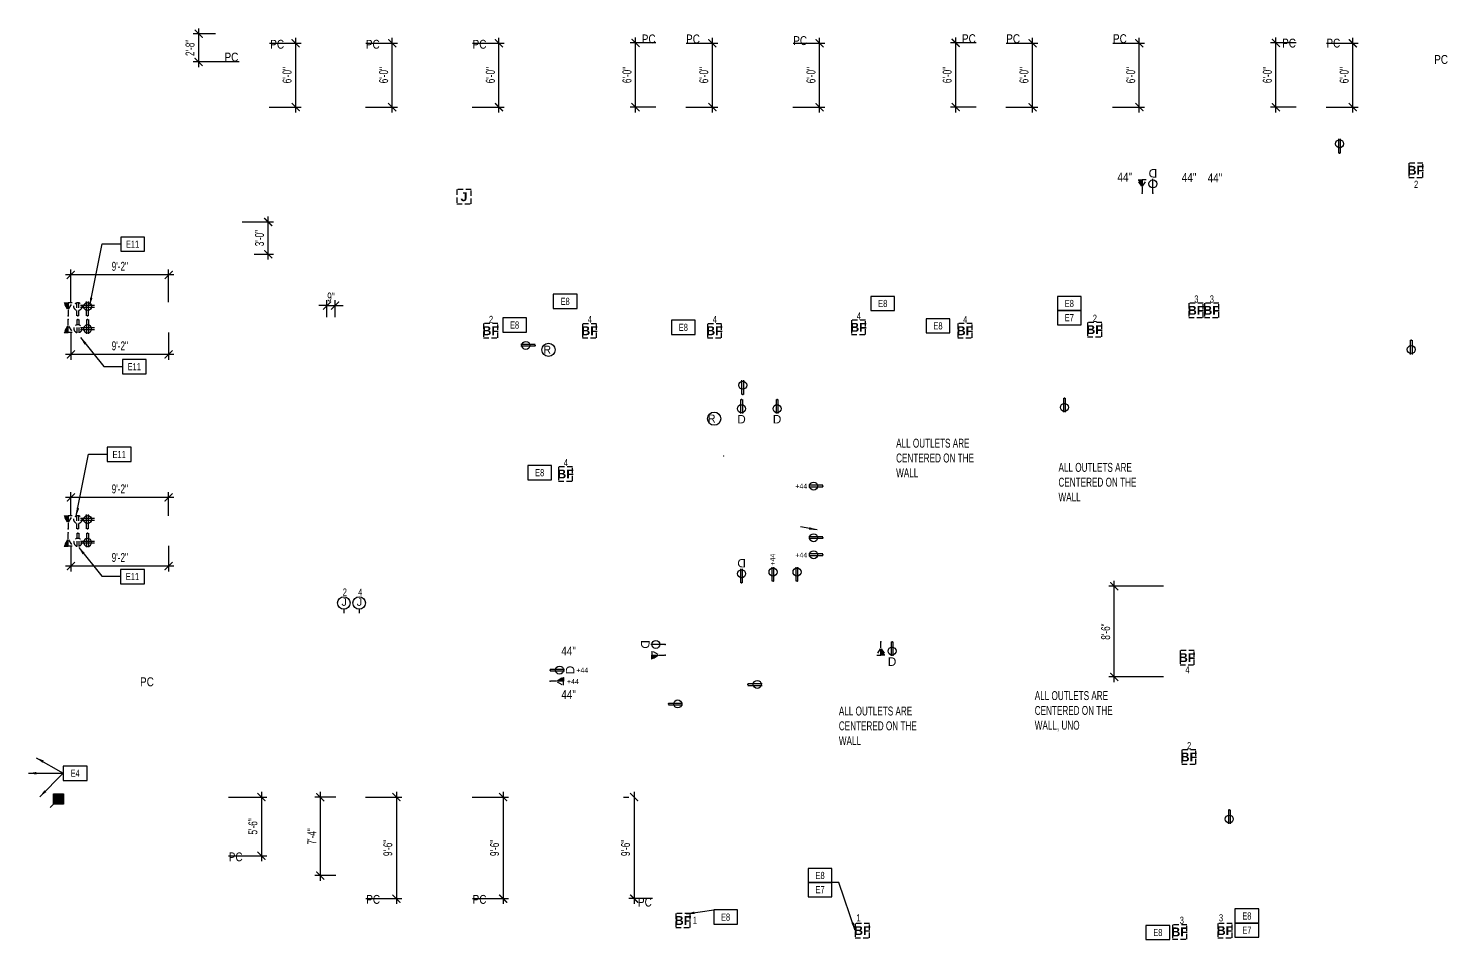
# Model space of a CAD drawing. Header units: inches. Extents: x -180 to 3015, y -3678 to 1043.
# Drawn here: x -180 to 1415, y 17 to 1042 of the extents above; entities that cross this region are included whole.
import ezdxf
from ezdxf.enums import TextEntityAlignment as Align

# ---------------------------------------------------------------- set-up
doc = ezdxf.new("R2010")
doc.units = ezdxf.units.IN
doc.header["$LTSCALE"] = 96
doc.header["$MEASUREMENT"] = 0
for name, pattern in [('HIDDEN', [0.375, 0.25, -0.125]), ('HIDDEN2', [0.1875, 0.125, -0.0625]), ('HIDDEN4', [0.09375, 0.0625, -0.03125])]:
    doc.linetypes.add(name, pattern=pattern)
for name, color, linetype in [('A-Anno-PwrS', 7, 'Continuous'), ('A-Powr-Demo', 1, 'HIDDEN4'), ('A-Powr-Exst', 1, 'Continuous'), ('Legend 300$0$A-Anno-PwrS', 7, 'Continuous'), ('Legend 300$0$A-Powr-Neww', 4, 'Continuous')]:
    doc.layers.add(name, color=color, linetype=linetype)
doc.layers.add('Electrical-Power_Com', color=7, linetype='Continuous', lineweight=30)
doc.layers.add('Viewport', color=14, linetype='Continuous', plot=False)
doc.styles.add('Arial', font='arial.ttf')
doc.styles.add('Geneva', font='')
doc.styles.add('Legend 300$0$XFINE_1-8', font='ARIALN.TTF', dxfattribs={"width": 0.8, "height": 8})
doc.styles.add('OTJ_Title1', font='arialbd.ttf')
doc.styles.add('XFINE_0', font='ARIALN.TTF', dxfattribs={"width": 0.8})
doc.styles.add('XFINE_1-8', font='ARIALN.TTF', dxfattribs={"width": 0.8, "height": 10})
doc.styles.get('Geneva').set_extended_font_data('Geneva')
doc.dimstyles.new('OTJ_1-8', dxfattribs={"dimscale": 96, "dimtxt": 0.09375, "dimasz": 0.09375, "dimexe": 0.0625, "dimexo": 0.15625, "dimgap": 0.046875, "dimtad": 1, "dimdec": 1, "dimzin": 3, "dimdsep": 46, "dimlunit": 4, "dimtxsty": 'XFINE_1-8', "dimblk": 'ARCHTICK', "dimcen": 0.09, "dimdle": 0.0625, "dimclrd": 15, "dimclre": 15, "dimclrt": 7, "dimadec": 0, "dimazin": 0, "dimtfac": 0.75, "dimtdec": 1, "dimtix": 1, "dimtmove": 1, "dimatfit": 3, "dimfxl": 1, "dimfrac": 1, "dimtolj": 1, "dimtzin": 0, "dimarcsym": 0})

# ---------------------------------------------------------------- blocks, each defined once
blk = doc.blocks.new('Power_Duplex Dedicated')
at = {"color": 0}
for p, q in [((-1, 0), (-1, -15.9)), ((1, 0), (1, -15.9))]:
    blk.add_line(p, q, dxfattribs=at)
blk.add_circle((0, -10.4), 4.5, dxfattribs=at)
blk.add_point((0, 0), dxfattribs=at)
at = {"color": 0, "insert": (0, -17.5), "char_height": 9.54, "attachment_point": 2, "line_spacing_factor": 0.967741, "style": 'Arial'}
blk.add_mtext('D', dxfattribs=at)
blk = doc.blocks.new('*U35')
at = {"layer": 'Electrical-Power_Com', "color": 0}
blk.add_line((-961.2, 358.8), (-961.2, 354.2), dxfattribs=at)
blk.add_circle((-961.2, 365.8), 7, dxfattribs=at)
at = {"layer": 'Electrical-Power_Com', "color": 0, "insert": (-963.9, 371.2), "char_height": 8.59, "attachment_point": 1, "line_spacing_factor": 0.967741, "style": 'Arial'}
blk.add_mtext('J', dxfattribs=at)
blk = doc.blocks.new('*U36')
at = {"layer": 'Electrical-Power_Com', "color": 0}
blk.add_line((-944, 358.8), (-944, 354.2), dxfattribs=at)
blk.add_circle((-944, 365.8), 7, dxfattribs=at)
at = {"layer": 'Electrical-Power_Com', "color": 0, "insert": (-946.7, 371.2), "char_height": 8.59, "attachment_point": 1, "line_spacing_factor": 0.967741, "style": 'Arial'}
blk.add_mtext('J', dxfattribs=at)
blk = doc.blocks.new('Power_Duplex')
at = {"color": 0}
for p, q in [((-1.044808, 0), (-1.044808, -15.942528)), ((1, 0), (1.000576, -15.942528))]:
    blk.add_line(p, q, dxfattribs=at)
blk.add_circle((0.000576, -10.442528), 4.5, dxfattribs=at)
blk.add_point((0, 0), dxfattribs=at)
blk = doc.blocks.new('Power_TeleData')
at = {"linetype": 'Continuous', "lineweight": 0}
blk.add_hatch(color=7, dxfattribs=at).paths.add_polyline_path([(0, -14.9), (0, -6.9), (5, -14.9)])
at = {"color": 0}
blk.add_line((0, -6.9), (0, 0), dxfattribs=at)
at = {"color": 0, "flags": 128}
for points in [[(0, -14.9), (0, -6.9), (-5, -14.9)], [(0, -14.9), (0, -6.9), (5, -14.9)]]:
    blk.add_lwpolyline(points, close=True, dxfattribs=at)
at = {"color": 0}
blk.add_point((0, 0), dxfattribs=at)
blk = doc.blocks.new('Power_Duplex Dedicated-2')
at = {"color": 0}
blk.add_line((0.1, 0), (0.1, -15.9), dxfattribs=at)
blk.add_circle((0, -10.4), 4.5, dxfattribs=at)
blk.add_point((0, 0), dxfattribs=at)
at = {"color": 0, "insert": (0, -17.5), "char_height": 9.54, "attachment_point": 2, "line_spacing_factor": 0.967741, "style": 'Arial'}
blk.add_mtext('D', dxfattribs=at)
blk = doc.blocks.new('Power_Quad')
at = {"color": 0}
for p, q in [((-1, 0), (-1, -15.9)), ((1, 0), (1, -15.9)), ((-8, -9.3), (7.9, -9.3)), ((-8, -11.4), (7.9, -11.4))]:
    blk.add_line(p, q, dxfattribs=at)
blk.add_circle((0, -10.4), 4.5, dxfattribs=at)
blk.add_point((0, 0), dxfattribs=at)
blk = doc.blocks.new('Power_Duplex-C')
at = {"color": 0}
for p, q in [((-1.044808, 0), (-1.044808, -15.942528)), ((1, 0), (1, -15.942528))]:
    blk.add_line(p, q, dxfattribs=at)
blk.add_circle((0.000576, -10.442528), 4.5, dxfattribs=at)
blk.add_point((0, 0), dxfattribs=at)
blk = doc.blocks.new('Legend 300$0$CABLE')
at = {"layer": 'Legend 300$0$A-Powr-Neww'}
blk.add_hatch(color=256, dxfattribs=at).paths.add_polyline_path([(0, 21.3), (8, 13.3), (0, 5.3), (-8, 13.3)])
blk.add_lwpolyline([(0, 21.3), (8, 13.3), (0, 5.3), (-8, 13.3), (0, 21.3)])
blk.add_line((0, 5.3), (0, 0), dxfattribs=at)
blk = doc.blocks.new('_ArchTick')
at = {"color": 0, "linetype": 'ByBlock', "const_width": 0.15}
blk.add_lwpolyline([(-0.5, -0.5), (0.5, 0.5)], dxfattribs=at)
blk = doc.blocks.new('A$C63DA0F89')
at = {"color": 0, "linetype": 'HIDDEN', "lineweight": -2, "ltscale": 0.25}
blk.add_lwpolyline([(8.8, 0), (24.8, 0), (24.8, 16), (8.8, 16)], close=True, dxfattribs=at)
at = {"color": 0, "linetype": 'ByBlock', "lineweight": -2, "style": 'OTJ_Title1', "flags": 8}
blk.add_attdef('CODE', text='', height=8, dxfattribs=at).set_placement((16.8, 8), align=Align.MIDDLE)
blk = doc.blocks.new('multi-note')
at = {"color": 4}
blk.add_lwpolyline([(-1.67, -1), (1.67, -1), (1.67, 1), (-1.67, 1)], close=True, dxfattribs=at)
at = {"color": 0, "style": 'XFINE_0', "width": 0.8}
blk.add_attdef('MULTI-NOTE', text='', height=1, dxfattribs=at).set_placement((0, 0), align=Align.MIDDLE_CENTER)
blk = doc.blocks.new('*D41')
at = {"layer": 'A-Anno-PwrS', "color": 15, "lineweight": -2, "transparency": 16777216}
for p, q in [((44.4, 177.4), (87.6, 177.4)), ((81.6, 183.4), (81.6, 105.6)), ((44.4, 111.6), (87.6, 111.6))]:
    blk.add_line(p, q, dxfattribs=at)
at = {"layer": 'DefPoints', "color": 0, "transparency": 16777216}
for p in [(29.4, 177.4), (29.4, 111.6), (81.6, 111.6)]:
    blk.add_point(p, dxfattribs=at)
at = {"layer": 'A-Anno-PwrS', "color": 15, "lineweight": -2, "transparency": 16777216, "xscale": 9, "yscale": 9, "zscale": 9}
for p, rotation in [((81.6, 177.4), 90), ((81.6, 111.6), 270)]:
    blk.add_blockref('_ArchTick', p, dxfattribs=dict(at, rotation=rotation))
at = {"layer": 'A-Anno-PwrS', "color": 7, "transparency": 16777216, "insert": (72, 144.5), "char_height": 10, "attachment_point": 5, "rotation": 90, "style": 'XFINE_1-8'}
blk.add_mtext('\\A1;5\'-6"', dxfattribs=at)
blk = doc.blocks.new('*D42')
at = {"layer": 'A-Anno-PwrS', "color": 15, "lineweight": -2, "transparency": 16777216}
for p, q in [((198.6, 177.4), (239.3, 177.4)), ((233.3, 183.4), (233.3, 57.3)), ((199, 63.3), (239.3, 63.3))]:
    blk.add_line(p, q, dxfattribs=at)
at = {"layer": 'DefPoints', "color": 0, "transparency": 16777216}
for p in [(183.6, 177.4), (184, 63.3), (233.3, 63.3)]:
    blk.add_point(p, dxfattribs=at)
at = {"layer": 'A-Anno-PwrS', "color": 15, "lineweight": -2, "transparency": 16777216, "xscale": 9, "yscale": 9, "zscale": 9}
for p, rotation in [((233.3, 177.4), 90), ((233.3, 63.3), 270)]:
    blk.add_blockref('_ArchTick', p, dxfattribs=dict(at, rotation=rotation))
at = {"layer": 'A-Anno-PwrS', "color": 7, "transparency": 16777216, "insert": (223.7, 120.3), "char_height": 10, "attachment_point": 5, "rotation": 90, "style": 'XFINE_1-8'}
blk.add_mtext('\\A1;9\'-6"', dxfattribs=at)
blk = doc.blocks.new('*D43')
at = {"layer": 'A-Anno-PwrS', "color": 15, "lineweight": -2, "transparency": 16777216}
for p, q in [((318.6, 177.4), (359.3, 177.4)), ((353.3, 183.4), (353.3, 57.3)), ((319, 63.3), (359.3, 63.3))]:
    blk.add_line(p, q, dxfattribs=at)
at = {"layer": 'DefPoints', "color": 0, "transparency": 16777216}
for p in [(303.6, 177.4), (304, 63.3), (353.3, 63.3)]:
    blk.add_point(p, dxfattribs=at)
at = {"layer": 'A-Anno-PwrS', "color": 15, "lineweight": -2, "transparency": 16777216, "xscale": 9, "yscale": 9, "zscale": 9}
for p, rotation in [((353.3, 177.4), 90), ((353.3, 63.3), 270)]:
    blk.add_blockref('_ArchTick', p, dxfattribs=dict(at, rotation=rotation))
at = {"layer": 'A-Anno-PwrS', "color": 7, "transparency": 16777216, "insert": (343.7, 120.3), "char_height": 10, "attachment_point": 5, "rotation": 90, "style": 'XFINE_1-8'}
blk.add_mtext('\\A1;9\'-6"', dxfattribs=at)
blk = doc.blocks.new('*D44')
at = {"layer": 'A-Anno-PwrS', "color": 15, "lineweight": -2, "transparency": 16777216}
for p, q in [((165.1, 177.4), (141.6, 177.4)), ((147.6, 183.4), (147.6, 83.2)), ((165.1, 89.2), (141.6, 89.2))]:
    blk.add_line(p, q, dxfattribs=at)
at = {"layer": 'DefPoints', "color": 0, "transparency": 16777216}
for p in [(180.1, 177.4), (147.6, 89.2), (180.1, 89.2)]:
    blk.add_point(p, dxfattribs=at)
at = {"layer": 'A-Anno-PwrS', "color": 15, "lineweight": -2, "transparency": 16777216, "xscale": 9, "yscale": 9, "zscale": 9}
for p, rotation in [((147.6, 177.4), 90), ((147.6, 89.2), 270)]:
    blk.add_blockref('_ArchTick', p, dxfattribs=dict(at, rotation=rotation))
at = {"layer": 'A-Anno-PwrS', "color": 7, "transparency": 16777216, "insert": (138.1, 133.3), "char_height": 10, "attachment_point": 5, "rotation": 90, "style": 'XFINE_1-8'}
blk.add_mtext('\\A1;7\'-4"', dxfattribs=at)
blk = doc.blocks.new('*D45')
at = {"layer": 'A-Anno-PwrS', "color": 15, "lineweight": -2, "transparency": 16777216}
for p, q in [((488.8, 177.4), (494.6, 177.4)), ((500.6, 183.4), (500.6, 57.3)), ((521.3, 63.3), (494.6, 63.3))]:
    blk.add_line(p, q, dxfattribs=at)
at = {"layer": 'DefPoints', "color": 0, "transparency": 16777216}
for p in [(503.8, 177.4), (500.6, 63.3), (536.3, 63.3)]:
    blk.add_point(p, dxfattribs=at)
at = {"layer": 'A-Anno-PwrS', "color": 15, "lineweight": -2, "transparency": 16777216, "xscale": 9, "yscale": 9, "zscale": 9}
for p, rotation in [((500.6, 177.4), 90), ((500.6, 63.3), 270)]:
    blk.add_blockref('_ArchTick', p, dxfattribs=dict(at, rotation=rotation))
at = {"layer": 'A-Anno-PwrS', "color": 7, "transparency": 16777216, "insert": (491, 120.3), "char_height": 10, "attachment_point": 5, "rotation": 90, "style": 'XFINE_1-8'}
blk.add_mtext('\\A1;9\'-6"', dxfattribs=at)
blk = doc.blocks.new('*D47')
at = {"layer": 'A-Anno-PwrS', "color": 15, "lineweight": -2, "transparency": 16777216}
for p, q in [((1279, 1025.2), (1314.6, 1025.2)), ((1308.6, 947.4), (1308.6, 1031.2)), ((1278.6, 953.4), (1314.6, 953.4))]:
    blk.add_line(p, q, dxfattribs=at)
at = {"layer": 'DefPoints', "color": 0, "transparency": 16777216}
for p in [(1264, 1025.2), (1308.6, 1025.2), (1263.6, 953.4)]:
    blk.add_point(p, dxfattribs=at)
at = {"layer": 'A-Anno-PwrS', "color": 15, "lineweight": -2, "transparency": 16777216, "xscale": 9, "yscale": 9, "zscale": 9}
for p, rotation in [((1308.6, 1025.2), 90), ((1308.6, 953.4), 270)]:
    blk.add_blockref('_ArchTick', p, dxfattribs=dict(at, rotation=rotation))
at = {"layer": 'A-Anno-PwrS', "color": 7, "transparency": 16777216, "insert": (1299, 989.3), "char_height": 10, "attachment_point": 5, "rotation": 90, "style": 'XFINE_1-8'}
blk.add_mtext('\\A1;6\'-0"', dxfattribs=at)
blk = doc.blocks.new('*D48')
at = {"layer": 'A-Anno-PwrS', "color": 15, "lineweight": -2, "transparency": 16777216}
for p, q in [((1245.1, 1025.6), (1216.2, 1025.6)), ((1222.2, 947.4), (1222.2, 1031.6)), ((1245.1, 953.4), (1216.2, 953.4))]:
    blk.add_line(p, q, dxfattribs=at)
at = {"layer": 'DefPoints', "color": 0, "transparency": 16777216}
for p in [(1222.2, 1025.6), (1260.1, 1025.6), (1260.1, 953.4)]:
    blk.add_point(p, dxfattribs=at)
at = {"layer": 'A-Anno-PwrS', "color": 15, "lineweight": -2, "transparency": 16777216, "xscale": 9, "yscale": 9, "zscale": 9}
for p, rotation in [((1222.2, 1025.6), 90), ((1222.2, 953.4), 270)]:
    blk.add_blockref('_ArchTick', p, dxfattribs=dict(at, rotation=rotation))
at = {"layer": 'A-Anno-PwrS', "color": 7, "transparency": 16777216, "insert": (1212.6, 989.5), "char_height": 10, "attachment_point": 5, "rotation": 90, "style": 'XFINE_1-8'}
blk.add_mtext('\\A1;6\'-0"', dxfattribs=at)
blk = doc.blocks.new('*D49')
at = {"layer": 'A-Anno-PwrS', "color": 15, "lineweight": -2, "transparency": 16777216}
for p, q in [((919, 1025.2), (954.6, 1025.2)), ((948.6, 947.4), (948.6, 1031.2)), ((918.6, 953.4), (954.6, 953.4))]:
    blk.add_line(p, q, dxfattribs=at)
at = {"layer": 'DefPoints', "color": 0, "transparency": 16777216}
for p in [(904, 1025.2), (948.6, 1025.2), (903.6, 953.4)]:
    blk.add_point(p, dxfattribs=at)
at = {"layer": 'A-Anno-PwrS', "color": 15, "lineweight": -2, "transparency": 16777216, "xscale": 9, "yscale": 9, "zscale": 9}
for p, rotation in [((948.6, 1025.2), 90), ((948.6, 953.4), 270)]:
    blk.add_blockref('_ArchTick', p, dxfattribs=dict(at, rotation=rotation))
at = {"layer": 'A-Anno-PwrS', "color": 7, "transparency": 16777216, "insert": (939, 989.3), "char_height": 10, "attachment_point": 5, "rotation": 90, "style": 'XFINE_1-8'}
blk.add_mtext('\\A1;6\'-0"', dxfattribs=at)
blk = doc.blocks.new('*D50')
at = {"layer": 'A-Anno-PwrS', "color": 15, "lineweight": -2, "transparency": 16777216}
for p, q in [((885.1, 1025.6), (856.2, 1025.6)), ((862.2, 947.4), (862.2, 1031.6)), ((885.1, 953.4), (856.2, 953.4))]:
    blk.add_line(p, q, dxfattribs=at)
at = {"layer": 'DefPoints', "color": 0, "transparency": 16777216}
for p in [(862.2, 1025.6), (900.1, 1025.6), (900.1, 953.4)]:
    blk.add_point(p, dxfattribs=at)
at = {"layer": 'A-Anno-PwrS', "color": 15, "lineweight": -2, "transparency": 16777216, "xscale": 9, "yscale": 9, "zscale": 9}
for p, rotation in [((862.2, 1025.6), 90), ((862.2, 953.4), 270)]:
    blk.add_blockref('_ArchTick', p, dxfattribs=dict(at, rotation=rotation))
at = {"layer": 'A-Anno-PwrS', "color": 7, "transparency": 16777216, "insert": (852.6, 989.5), "char_height": 10, "attachment_point": 5, "rotation": 90, "style": 'XFINE_1-8'}
blk.add_mtext('\\A1;6\'-0"', dxfattribs=at)
blk = doc.blocks.new('*D51')
at = {"layer": 'A-Anno-PwrS', "color": 15, "lineweight": -2, "transparency": 16777216}
for p, q in [((1039, 1025.2), (1074.6, 1025.2)), ((1068.6, 947.4), (1068.6, 1031.2)), ((1038.6, 953.4), (1074.6, 953.4))]:
    blk.add_line(p, q, dxfattribs=at)
at = {"layer": 'DefPoints', "color": 0, "transparency": 16777216}
for p in [(1024, 1025.2), (1068.6, 1025.2), (1023.6, 953.4)]:
    blk.add_point(p, dxfattribs=at)
at = {"layer": 'A-Anno-PwrS', "color": 15, "lineweight": -2, "transparency": 16777216, "xscale": 9, "yscale": 9, "zscale": 9}
for p, rotation in [((1068.6, 1025.2), 90), ((1068.6, 953.4), 270)]:
    blk.add_blockref('_ArchTick', p, dxfattribs=dict(at, rotation=rotation))
at = {"layer": 'A-Anno-PwrS', "color": 7, "transparency": 16777216, "insert": (1059, 989.3), "char_height": 10, "attachment_point": 5, "rotation": 90, "style": 'XFINE_1-8'}
blk.add_mtext('\\A1;6\'-0"', dxfattribs=at)
blk = doc.blocks.new('*D52')
at = {"layer": 'A-Anno-PwrS', "color": 15, "lineweight": -2, "transparency": 16777216}
for p, q in [((679.5, 1025.2), (715.1, 1025.2)), ((709.1, 947.4), (709.1, 1031.2)), ((679.1, 953.4), (715.1, 953.4))]:
    blk.add_line(p, q, dxfattribs=at)
at = {"layer": 'DefPoints', "color": 0, "transparency": 16777216}
for p in [(664.5, 1025.2), (709.1, 1025.2), (664.1, 953.4)]:
    blk.add_point(p, dxfattribs=at)
at = {"layer": 'A-Anno-PwrS', "color": 15, "lineweight": -2, "transparency": 16777216, "xscale": 9, "yscale": 9, "zscale": 9}
for p, rotation in [((709.1, 1025.2), 90), ((709.1, 953.4), 270)]:
    blk.add_blockref('_ArchTick', p, dxfattribs=dict(at, rotation=rotation))
at = {"layer": 'A-Anno-PwrS', "color": 7, "transparency": 16777216, "insert": (699.5, 989.3), "char_height": 10, "attachment_point": 5, "rotation": 90, "style": 'XFINE_1-8'}
blk.add_mtext('\\A1;6\'-0"', dxfattribs=at)
blk = doc.blocks.new('*D53')
at = {"layer": 'A-Anno-PwrS', "color": 15, "lineweight": -2, "transparency": 16777216}
for p, q in [((559, 1025.2), (594.6, 1025.2)), ((588.6, 947.4), (588.6, 1031.2)), ((558.6, 953.4), (594.6, 953.4))]:
    blk.add_line(p, q, dxfattribs=at)
at = {"layer": 'DefPoints', "color": 0, "transparency": 16777216}
for p in [(544, 1025.2), (588.6, 1025.2), (543.6, 953.4)]:
    blk.add_point(p, dxfattribs=at)
at = {"layer": 'A-Anno-PwrS', "color": 15, "lineweight": -2, "transparency": 16777216, "xscale": 9, "yscale": 9, "zscale": 9}
for p, rotation in [((588.6, 1025.2), 90), ((588.6, 953.4), 270)]:
    blk.add_blockref('_ArchTick', p, dxfattribs=dict(at, rotation=rotation))
at = {"layer": 'A-Anno-PwrS', "color": 7, "transparency": 16777216, "insert": (579, 989.3), "char_height": 10, "attachment_point": 5, "rotation": 90, "style": 'XFINE_1-8'}
blk.add_mtext('\\A1;6\'-0"', dxfattribs=at)
blk = doc.blocks.new('*D54')
at = {"layer": 'A-Anno-PwrS', "color": 15, "lineweight": -2, "transparency": 16777216}
for p, q in [((525.1, 1025.6), (496.2, 1025.6)), ((502.2, 947.4), (502.2, 1031.6)), ((525.1, 953.4), (496.2, 953.4))]:
    blk.add_line(p, q, dxfattribs=at)
at = {"layer": 'DefPoints', "color": 0, "transparency": 16777216}
for p in [(502.2, 1025.6), (540.1, 1025.6), (540.1, 953.4)]:
    blk.add_point(p, dxfattribs=at)
at = {"layer": 'A-Anno-PwrS', "color": 15, "lineweight": -2, "transparency": 16777216, "xscale": 9, "yscale": 9, "zscale": 9}
for p, rotation in [((502.2, 1025.6), 90), ((502.2, 953.4), 270)]:
    blk.add_blockref('_ArchTick', p, dxfattribs=dict(at, rotation=rotation))
at = {"layer": 'A-Anno-PwrS', "color": 7, "transparency": 16777216, "insert": (492.6, 989.5), "char_height": 10, "attachment_point": 5, "rotation": 90, "style": 'XFINE_1-8'}
blk.add_mtext('\\A1;6\'-0"', dxfattribs=at)
blk = doc.blocks.new('*D55')
at = {"layer": 'A-Anno-PwrS', "color": 15, "lineweight": -2, "transparency": 16777216}
for p, q in [((319, 1025.2), (354.6, 1025.2)), ((348.6, 947.4), (348.6, 1031.2)), ((318.6, 953.4), (354.6, 953.4))]:
    blk.add_line(p, q, dxfattribs=at)
at = {"layer": 'DefPoints', "color": 0, "transparency": 16777216}
for p in [(304, 1025.2), (348.6, 1025.2), (303.6, 953.4)]:
    blk.add_point(p, dxfattribs=at)
at = {"layer": 'A-Anno-PwrS', "color": 15, "lineweight": -2, "transparency": 16777216, "xscale": 9, "yscale": 9, "zscale": 9}
for p, rotation in [((348.6, 1025.2), 90), ((348.6, 953.4), 270)]:
    blk.add_blockref('_ArchTick', p, dxfattribs=dict(at, rotation=rotation))
at = {"layer": 'A-Anno-PwrS', "color": 7, "transparency": 16777216, "insert": (339, 989.3), "char_height": 10, "attachment_point": 5, "rotation": 90, "style": 'XFINE_1-8'}
blk.add_mtext('\\A1;6\'-0"', dxfattribs=at)
blk = doc.blocks.new('*D56')
at = {"layer": 'A-Anno-PwrS', "color": 15, "lineweight": -2, "transparency": 16777216}
for p, q in [((199, 1025.2), (234.6, 1025.2)), ((228.6, 947.4), (228.6, 1031.2)), ((198.6, 953.4), (234.6, 953.4))]:
    blk.add_line(p, q, dxfattribs=at)
at = {"layer": 'DefPoints', "color": 0, "transparency": 16777216}
for p in [(184, 1025.2), (228.6, 1025.2), (183.6, 953.4)]:
    blk.add_point(p, dxfattribs=at)
at = {"layer": 'A-Anno-PwrS', "color": 15, "lineweight": -2, "transparency": 16777216, "xscale": 9, "yscale": 9, "zscale": 9}
for p, rotation in [((228.6, 1025.2), 90), ((228.6, 953.4), 270)]:
    blk.add_blockref('_ArchTick', p, dxfattribs=dict(at, rotation=rotation))
at = {"layer": 'A-Anno-PwrS', "color": 7, "transparency": 16777216, "insert": (219, 989.3), "char_height": 10, "attachment_point": 5, "rotation": 90, "style": 'XFINE_1-8'}
blk.add_mtext('\\A1;6\'-0"', dxfattribs=at)
blk = doc.blocks.new('*D57')
at = {"layer": 'A-Anno-PwrS', "color": 15, "lineweight": -2, "transparency": 16777216}
for p, q in [((90.5, 1025.2), (126.1, 1025.2)), ((120.1, 947.4), (120.1, 1031.2)), ((90.1, 953.4), (126.1, 953.4))]:
    blk.add_line(p, q, dxfattribs=at)
at = {"layer": 'DefPoints', "color": 0, "transparency": 16777216}
for p in [(75.5, 1025.2), (120.1, 1025.2), (75.1, 953.4)]:
    blk.add_point(p, dxfattribs=at)
at = {"layer": 'A-Anno-PwrS', "color": 15, "lineweight": -2, "transparency": 16777216, "xscale": 9, "yscale": 9, "zscale": 9}
for p, rotation in [((120.1, 1025.2), 90), ((120.1, 953.4), 270)]:
    blk.add_blockref('_ArchTick', p, dxfattribs=dict(at, rotation=rotation))
at = {"layer": 'A-Anno-PwrS', "color": 7, "transparency": 16777216, "insert": (110.4, 989.3), "char_height": 10, "attachment_point": 5, "rotation": 90, "style": 'XFINE_1-8'}
blk.add_mtext('\\A1;6\'-0"', dxfattribs=at)
blk = doc.blocks.new('*D58')
at = {"layer": 'A-Anno-PwrS', "color": 15, "lineweight": -2, "transparency": 16777216}
for p, q in [((10.9, 1041.9), (10.9, 998.2)), ((30, 1035.9), (4.9, 1035.9)), ((56.6, 1004.2), (4.9, 1004.2))]:
    blk.add_line(p, q, dxfattribs=at)
at = {"layer": 'DefPoints', "color": 0, "transparency": 16777216}
for p in [(45, 1035.9), (10.9, 1004.2), (71.6, 1004.2)]:
    blk.add_point(p, dxfattribs=at)
at = {"layer": 'A-Anno-PwrS', "color": 15, "lineweight": -2, "transparency": 16777216, "xscale": 9, "yscale": 9, "zscale": 9}
for p, rotation in [((10.9, 1035.9), 90), ((10.9, 1004.2), 270)]:
    blk.add_blockref('_ArchTick', p, dxfattribs=dict(at, rotation=rotation))
at = {"layer": 'A-Anno-PwrS', "color": 7, "transparency": 16777216, "insert": (1.3, 1020), "char_height": 10, "attachment_point": 5, "rotation": 90, "style": 'XFINE_1-8'}
blk.add_mtext('\\A1;2\'-8"', dxfattribs=at)
blk = doc.blocks.new('*D59')
at = {"layer": 'A-Anno-PwrS', "color": 15, "lineweight": -2, "transparency": 16777216}
for p, q in [((-132.7, 733.9), (-132.7, 770.7)), ((-22.8, 734.1), (-22.8, 770.7)), ((-16.8, 764.7), (-138.7, 764.7))]:
    blk.add_line(p, q, dxfattribs=at)
at = {"layer": 'DefPoints', "color": 0, "transparency": 16777216}
for p in [(-132.7, 764.7), (-132.7, 718.9), (-22.8, 719.1)]:
    blk.add_point(p, dxfattribs=at)
at = {"layer": 'A-Anno-PwrS', "color": 15, "lineweight": -2, "transparency": 16777216, "xscale": 9, "yscale": 9, "zscale": 9, "rotation": 180}
blk.add_blockref('_ArchTick', (-132.7, 764.7), dxfattribs=at)
at = {"layer": 'A-Anno-PwrS', "color": 15, "lineweight": -2, "transparency": 16777216, "xscale": 9, "yscale": 9, "zscale": 9}
blk.add_blockref('_ArchTick', (-22.8, 764.7), dxfattribs=at)
at = {"layer": 'A-Anno-PwrS', "color": 7, "transparency": 16777216, "insert": (-77.7, 774.3), "char_height": 10, "attachment_point": 5, "style": 'XFINE_1-8'}
blk.add_mtext('\\A1;9\'-2"', dxfattribs=at)
blk = doc.blocks.new('*D60')
at = {"layer": 'A-Anno-PwrS', "color": 15, "lineweight": -2, "transparency": 16777216}
for p, q in [((-132.7, 699.8), (-132.7, 669.3)), ((-22.8, 700.1), (-22.8, 669.3)), ((-16.8, 675.3), (-138.7, 675.3))]:
    blk.add_line(p, q, dxfattribs=at)
at = {"layer": 'DefPoints', "color": 0, "transparency": 16777216}
for p in [(-132.7, 714.8), (-22.8, 715.1), (-132.7, 675.3)]:
    blk.add_point(p, dxfattribs=at)
at = {"layer": 'A-Anno-PwrS', "color": 15, "lineweight": -2, "transparency": 16777216, "xscale": 9, "yscale": 9, "zscale": 9, "rotation": 180}
blk.add_blockref('_ArchTick', (-132.7, 675.3), dxfattribs=at)
at = {"layer": 'A-Anno-PwrS', "color": 15, "lineweight": -2, "transparency": 16777216, "xscale": 9, "yscale": 9, "zscale": 9}
blk.add_blockref('_ArchTick', (-22.8, 675.3), dxfattribs=at)
at = {"layer": 'A-Anno-PwrS', "color": 7, "transparency": 16777216, "insert": (-77.7, 684.9), "char_height": 10, "attachment_point": 5, "style": 'XFINE_1-8'}
blk.add_mtext('\\A1;9\'-2"', dxfattribs=at)
blk = doc.blocks.new('*D61')
at = {"layer": 'A-Anno-PwrS', "color": 15, "lineweight": -2, "transparency": 16777216}
for p, q in [((-16.8, 514.4), (-138.7, 514.4)), ((-132.7, 493.7), (-132.7, 520.4)), ((-22.8, 493.9), (-22.8, 520.4))]:
    blk.add_line(p, q, dxfattribs=at)
at = {"layer": 'DefPoints', "color": 0, "transparency": 16777216}
for p in [(-132.7, 514.4), (-132.7, 478.7), (-22.8, 478.9)]:
    blk.add_point(p, dxfattribs=at)
at = {"layer": 'A-Anno-PwrS', "color": 15, "lineweight": -2, "transparency": 16777216, "xscale": 9, "yscale": 9, "zscale": 9, "rotation": 180}
blk.add_blockref('_ArchTick', (-132.7, 514.4), dxfattribs=at)
at = {"layer": 'A-Anno-PwrS', "color": 15, "lineweight": -2, "transparency": 16777216, "xscale": 9, "yscale": 9, "zscale": 9}
blk.add_blockref('_ArchTick', (-22.8, 514.4), dxfattribs=at)
at = {"layer": 'A-Anno-PwrS', "color": 7, "transparency": 16777216, "insert": (-77.7, 524), "char_height": 10, "attachment_point": 5, "style": 'XFINE_1-8'}
blk.add_mtext('\\A1;9\'-2"', dxfattribs=at)
blk = doc.blocks.new('*D62')
at = {"layer": 'A-Anno-PwrS', "color": 15, "lineweight": -2, "transparency": 16777216}
for p, q in [((-132.7, 459.7), (-132.7, 431.3)), ((-22.8, 459.9), (-22.8, 431.3)), ((-16.8, 437.3), (-138.7, 437.3))]:
    blk.add_line(p, q, dxfattribs=at)
at = {"layer": 'DefPoints', "color": 0, "transparency": 16777216}
for p in [(-132.7, 474.7), (-22.8, 474.9), (-132.7, 437.3)]:
    blk.add_point(p, dxfattribs=at)
at = {"layer": 'A-Anno-PwrS', "color": 15, "lineweight": -2, "transparency": 16777216, "xscale": 9, "yscale": 9, "zscale": 9, "rotation": 180}
blk.add_blockref('_ArchTick', (-132.7, 437.3), dxfattribs=at)
at = {"layer": 'A-Anno-PwrS', "color": 15, "lineweight": -2, "transparency": 16777216, "xscale": 9, "yscale": 9, "zscale": 9}
blk.add_blockref('_ArchTick', (-22.8, 437.3), dxfattribs=at)
at = {"layer": 'A-Anno-PwrS', "color": 7, "transparency": 16777216, "insert": (-77.7, 446.9), "char_height": 10, "attachment_point": 5, "style": 'XFINE_1-8'}
blk.add_mtext('\\A1;9\'-2"', dxfattribs=at)
blk = doc.blocks.new('*D63')
at = {"layer": 'A-Anno-PwrS', "color": 15, "lineweight": -2, "transparency": 16777216}
for p, q in [((89.1, 782), (89.1, 830.2)), ((59.7, 824.2), (95.1, 824.2)), ((73.4, 788), (95.1, 788))]:
    blk.add_line(p, q, dxfattribs=at)
at = {"layer": 'DefPoints', "color": 0, "transparency": 16777216}
for p in [(44.7, 824.2), (89.1, 824.2), (58.4, 788)]:
    blk.add_point(p, dxfattribs=at)
at = {"layer": 'A-Anno-PwrS', "color": 15, "lineweight": -2, "transparency": 16777216, "xscale": 9, "yscale": 9, "zscale": 9}
for p, rotation in [((89.1, 824.2), 90), ((89.1, 788), 270)]:
    blk.add_blockref('_ArchTick', p, dxfattribs=dict(at, rotation=rotation))
at = {"layer": 'A-Anno-PwrS', "color": 7, "transparency": 16777216, "insert": (79.4, 806.1), "char_height": 10, "attachment_point": 5, "rotation": 90, "style": 'XFINE_1-8'}
blk.add_mtext('\\A1;3\'-0"', dxfattribs=at)
blk = doc.blocks.new('*D64')
at = {"layer": 'A-Anno-PwrS', "color": 15, "lineweight": -2, "transparency": 16777216}
for p, q in [((155.2, 717.3), (155.2, 736.2)), ((164.3, 717.3), (164.3, 736.2)), ((155.2, 730.2), (146.2, 730.2)), ((155.2, 730.2), (164.3, 730.2)), ((164.3, 730.2), (173.3, 730.2))]:
    blk.add_line(p, q, dxfattribs=at)
at = {"layer": 'DefPoints', "color": 0, "transparency": 16777216}
for p in [(164.3, 730.2), (155.2, 702.3), (164.3, 702.3)]:
    blk.add_point(p, dxfattribs=at)
at = {"layer": 'A-Anno-PwrS', "color": 15, "lineweight": -2, "transparency": 16777216, "xscale": 9, "yscale": 9, "zscale": 9}
blk.add_blockref('_ArchTick', (155.2, 730.2), dxfattribs=at)
at = {"layer": 'A-Anno-PwrS', "color": 15, "lineweight": -2, "transparency": 16777216, "xscale": 9, "yscale": 9, "zscale": 9, "rotation": 180}
blk.add_blockref('_ArchTick', (164.3, 730.2), dxfattribs=at)
at = {"layer": 'A-Anno-PwrS', "color": 7, "transparency": 16777216, "insert": (159.7, 739.8), "char_height": 10, "attachment_point": 5, "style": 'XFINE_1-8'}
blk.add_mtext('\\A1;9"', dxfattribs=at)
blk = doc.blocks.new('*D65')
at = {"layer": 'A-Anno-PwrS', "color": 15, "lineweight": -2, "transparency": 16777216}
for p, q in [((1040.4, 306.6), (1040.4, 420.6)), ((1095.9, 414.6), (1034.4, 414.6)), ((1095.9, 312.6), (1034.4, 312.6))]:
    blk.add_line(p, q, dxfattribs=at)
at = {"layer": 'DefPoints', "color": 0, "transparency": 16777216}
for p in [(1040.4, 414.6), (1110.9, 414.6), (1110.9, 312.6)]:
    blk.add_point(p, dxfattribs=at)
at = {"layer": 'A-Anno-PwrS', "color": 15, "lineweight": -2, "transparency": 16777216, "xscale": 9, "yscale": 9, "zscale": 9}
for p, rotation in [((1040.4, 414.6), 90), ((1040.4, 312.6), 270)]:
    blk.add_blockref('_ArchTick', p, dxfattribs=dict(at, rotation=rotation))
at = {"layer": 'A-Anno-PwrS', "color": 7, "transparency": 16777216, "insert": (1030.8, 363.6), "char_height": 10, "attachment_point": 5, "rotation": 90, "style": 'XFINE_1-8'}
blk.add_mtext('\\A1;8\'-6"', dxfattribs=at)

msp = doc.modelspace()

# ---------------------------------------------------------------- linework, layer by layer
at = {"color": 0, "linetype": 'Continuous', "lineweight": 5}
msp.add_point((601.34, 561.18), dxfattribs=at)
at = {"layer": 'A-Powr-Exst'}
for centre in [(404.29, 680.48), (590.58, 602.98)]:
    msp.add_circle(centre, 7.39, dxfattribs=at)

# ---------------------------------------------------------------- block references
at = {"rotation": 315}
msp.add_blockref('Legend 300$0$CABLE', (-155.97, 165.96), dxfattribs=at)
at = {"layer": 'A-Anno-PwrS', "xscale": 8, "yscale": 8, "zscale": 8}
for p, values in [((-63.36, 799.3), {'MULTI-NOTE': 'E11'}), ((423.01, 734.93), {'MULTI-NOTE': 'E8'}), ((780.13, 732.58), {'MULTI-NOTE': 'E8'}), ((989.9, 732.58), {'MULTI-NOTE': 'E8'}), ((989.9, 716.58), {'MULTI-NOTE': 'E7'}), ((366.15, 708.33), {'MULTI-NOTE': 'E8'}), ((555.9, 705.7), {'MULTI-NOTE': 'E8'}), ((842.25, 707.42), {'MULTI-NOTE': 'E8'}), ((-61.44, 661.46), {'MULTI-NOTE': 'E11'}), ((-78.39, 562.82), {'MULTI-NOTE': 'E11'}), ((394.42, 542.29), {'MULTI-NOTE': 'E8'}), ((-63.43, 425.45), {'MULTI-NOTE': 'E11'}), ((-127.91, 204.3), {'MULTI-NOTE': 'E4'}), ((709.66, 89.35), {'MULTI-NOTE': 'E8'}), ((709.66, 73.35), {'MULTI-NOTE': 'E7'}), ((603.39, 42.52), {'MULTI-NOTE': 'E8'}), ((1189.51, 43.79), {'MULTI-NOTE': 'E8'}), ((1089.42, 25.21), {'MULTI-NOTE': 'E8'}), ((1189.51, 27.79), {'MULTI-NOTE': 'E7'})]:
    msp.add_blockref('multi-note', p, dxfattribs=at).add_auto_attribs(values)
at = {"layer": 'A-Powr-Demo', "linetype": 'HIDDEN2', "lineweight": -3}
ref = msp.add_blockref('A$C63DA0F89', (1362.71, 874.37), dxfattribs=at)
ref.add_attrib('CODE', 'BF', dxfattribs={"layer": '0', "color": 0, "linetype": 'ByBlock', "lineweight": -2, "height": 10, "style": 'OTJ_Title1', "flags": 8}).set_placement((1379.5, 882.37), align=Align.MIDDLE)
at = {"layer": 'A-Powr-Demo'}
for name, p, rotation in [('Power_TeleData', (1071.84, 856.7), 180), ('Power_Duplex-C', (-124.84, 718.66), 180), ('Power_TeleData', (-135.8, 718.56), 180), ('Power_Duplex-C', (-124.84, 479.14), 180), ('Power_TeleData', (-135.8, 479.04), 180), ('Power_TeleData', (535.39, 337.18), 270), ('Power_TeleData', (406.33, 307.72), 90)]:
    msp.add_blockref(name, p, dxfattribs=dict(at, rotation=rotation))
at = {"layer": 'A-Powr-Demo', "linetype": 'HIDDEN2', "lineweight": -3}
ref = msp.add_blockref('A$C63DA0F89', (292.45, 844.57), dxfattribs=at)
ref.add_attrib('CODE', 'J', dxfattribs={"layer": '0', "color": 0, "linetype": 'ByBlock', "lineweight": -2, "height": 10, "style": 'OTJ_Title1', "flags": 8}).set_placement((309.24, 852.57), align=Align.MIDDLE)
ref = msp.add_blockref('A$C63DA0F89', (1115.65, 716.85), dxfattribs=at)
ref.add_attrib('CODE', 'BF', dxfattribs={"layer": '0', "color": 0, "linetype": 'ByBlock', "lineweight": -2, "height": 10, "style": 'OTJ_Title1', "flags": 8}).set_placement((1132.44, 724.85), align=Align.MIDDLE)
ref = msp.add_blockref('A$C63DA0F89', (1133.05, 716.85), dxfattribs=at)
ref.add_attrib('CODE', 'BF', dxfattribs={"layer": '0', "color": 0, "linetype": 'ByBlock', "lineweight": -2, "height": 10, "style": 'OTJ_Title1', "flags": 8}).set_placement((1149.84, 724.85), align=Align.MIDDLE)
at = {"layer": 'A-Powr-Demo', "extrusion": (0, 0, -1), "zscale": -1}
for name, p in [('Power_TeleData', (135.8, 714.66)), ('Power_Duplex-C', (124.84, 714.56)), ('Power_TeleData', (135.8, 474.51)), ('Power_Duplex-C', (124.84, 474.4))]:
    msp.add_blockref(name, p, dxfattribs=at)
at = {"layer": 'A-Powr-Demo', "linetype": 'HIDDEN2', "lineweight": -3}
ref = msp.add_blockref('A$C63DA0F89', (322.54, 693.88), dxfattribs=at)
ref.add_attrib('CODE', 'BF', dxfattribs={"layer": '0', "color": 0, "linetype": 'ByBlock', "lineweight": -2, "height": 10, "style": 'OTJ_Title1', "flags": 8}).set_placement((339.33, 701.88), align=Align.MIDDLE)
ref = msp.add_blockref('A$C63DA0F89', (433.66, 693.86), dxfattribs=at)
ref.add_attrib('CODE', 'BF', dxfattribs={"layer": '0', "color": 0, "linetype": 'ByBlock', "lineweight": -2, "height": 10, "style": 'OTJ_Title1', "flags": 8}).set_placement((450.45, 701.86), align=Align.MIDDLE)
ref = msp.add_blockref('A$C63DA0F89', (574.17, 693.86), dxfattribs=at)
ref.add_attrib('CODE', 'BF', dxfattribs={"layer": '0', "color": 0, "linetype": 'ByBlock', "lineweight": -2, "height": 10, "style": 'OTJ_Title1', "flags": 8}).set_placement((590.96, 701.86), align=Align.MIDDLE)
ref = msp.add_blockref('A$C63DA0F89', (736.08, 697.75), dxfattribs=at)
ref.add_attrib('CODE', 'BF', dxfattribs={"layer": '0', "color": 0, "linetype": 'ByBlock', "lineweight": -2, "height": 10, "style": 'OTJ_Title1', "flags": 8}).set_placement((752.87, 705.75), align=Align.MIDDLE)
ref = msp.add_blockref('A$C63DA0F89', (855.78, 693.87), dxfattribs=at)
ref.add_attrib('CODE', 'BF', dxfattribs={"layer": '0', "color": 0, "linetype": 'ByBlock', "lineweight": -2, "height": 10, "style": 'OTJ_Title1', "flags": 8}).set_placement((872.57, 701.87), align=Align.MIDDLE)
ref = msp.add_blockref('A$C63DA0F89', (1001.53, 695.12), dxfattribs=at)
ref.add_attrib('CODE', 'BF', dxfattribs={"layer": '0', "color": 0, "linetype": 'ByBlock', "lineweight": -2, "height": 10, "style": 'OTJ_Title1', "flags": 8}).set_placement((1018.32, 703.12), align=Align.MIDDLE)
ref = msp.add_blockref('A$C63DA0F89', (406.68, 532.87), dxfattribs=at)
ref.add_attrib('CODE', 'BF', dxfattribs={"layer": '0', "color": 0, "linetype": 'ByBlock', "lineweight": -2, "height": 10, "style": 'OTJ_Title1', "flags": 8}).set_placement((423.47, 540.87), align=Align.MIDDLE)
at = {"layer": 'A-Powr-Demo'}
msp.add_blockref('Power_TeleData', (777.92, 352.1), dxfattribs=at)
at = {"layer": 'A-Powr-Demo', "linetype": 'HIDDEN2', "lineweight": -3}
ref = msp.add_blockref('A$C63DA0F89', (1105.57, 326.29), dxfattribs=at)
ref.add_attrib('CODE', 'BF', dxfattribs={"layer": '0', "color": 0, "linetype": 'ByBlock', "lineweight": -2, "height": 10, "style": 'OTJ_Title1', "flags": 8}).set_placement((1122.36, 334.29), align=Align.MIDDLE)
ref = msp.add_blockref('A$C63DA0F89', (1107.52, 214.6), dxfattribs=at)
ref.add_attrib('CODE', 'BF', dxfattribs={"layer": '0', "color": 0, "linetype": 'ByBlock', "lineweight": -2, "height": 10, "style": 'OTJ_Title1', "flags": 8}).set_placement((1124.31, 222.6), align=Align.MIDDLE)
ref = msp.add_blockref('A$C63DA0F89', (538.78, 30.67), dxfattribs=at)
ref.add_attrib('CODE', 'BF', dxfattribs={"layer": '0', "color": 0, "linetype": 'ByBlock', "lineweight": -2, "height": 10, "style": 'OTJ_Title1', "flags": 8}).set_placement((555.57, 38.67), align=Align.MIDDLE)
ref = msp.add_blockref('A$C63DA0F89', (740.47, 19.33), dxfattribs=at)
ref.add_attrib('CODE', 'BF', dxfattribs={"layer": '0', "color": 0, "linetype": 'ByBlock', "lineweight": -2, "height": 10, "style": 'OTJ_Title1', "flags": 8}).set_placement((757.26, 27.33), align=Align.MIDDLE)
ref = msp.add_blockref('A$C63DA0F89', (1097.09, 17.88), dxfattribs=at)
ref.add_attrib('CODE', 'BF', dxfattribs={"layer": '0', "color": 0, "linetype": 'ByBlock', "lineweight": -2, "height": 10, "style": 'OTJ_Title1', "flags": 8}).set_placement((1113.88, 25.88), align=Align.MIDDLE)
ref = msp.add_blockref('A$C63DA0F89', (1148.11, 19.33), dxfattribs=at)
ref.add_attrib('CODE', 'BF', dxfattribs={"layer": '0', "color": 0, "linetype": 'ByBlock', "lineweight": -2, "height": 10, "style": 'OTJ_Title1', "flags": 8}).set_placement((1164.9, 27.33), align=Align.MIDDLE)
at = {"layer": 'A-Powr-Exst'}
for name, p, rotation in [('Power_Duplex', (1293.79, 901.71), 180), ('Power_Duplex Dedicated-2', (1083.84, 856.7), 180), ('Power_Quad', (-113.97, 718.77), 180), ('Power_Duplex', (389.29, 685.42), 270), ('Power_Duplex', (622.74, 630.21), 180), ('Power_Duplex', (712.79, 527.18), 270), ('Power_Duplex', (712.79, 527.18), 270), ('Power_Quad', (-113.97, 479.25), 180), ('Power_Duplex', (712.79, 469.18), 270), ('Power_Duplex', (712.79, 449.93), 270), ('Power_Duplex Dedicated', (621.43, 418.24), 180), ('Power_Duplex', (656.74, 420.16), 180), ('Power_Duplex', (683.74, 420.16), 180), ('Power_Duplex Dedicated-2', (535.39, 349.18), 270), ('Power_Duplex Dedicated', (406.34, 320.38), 90), ('Power_Duplex', (628.61, 304.18), 90), ('Power_Duplex', (539.22, 282.23), 90)]:
    msp.add_blockref(name, p, dxfattribs=dict(at, rotation=rotation))
at = {"layer": 'A-Powr-Exst', "extrusion": (0, 0, -1), "zscale": -1}
for p in [(113.97, 714.45), (113.97, 474.29)]:
    msp.add_blockref('Power_Quad', p, dxfattribs=at)
at = {"layer": 'A-Powr-Exst'}
for name, p in [('Power_Duplex', (1374.33, 691.25)), ('Power_Duplex Dedicated', (621.29, 624.68)), ('Power_Duplex Dedicated', (661.29, 624.68)), ('Power_Duplex', (984.33, 626.15)), ('*U35', (1135.44, 29.97)), ('*U36', (1135.44, 29.97)), ('Power_Duplex Dedicated', (790.59, 352.08)), ('Power_Duplex', (1169.74, 163.18))]:
    msp.add_blockref(name, p, dxfattribs=at)

# ---------------------------------------------------------------- texts
at = {"layer": 'A-Powr-Demo', "style": 'XFINE_1-8', "width": 0.8}
for s, p in [('2', (1377.5, 862.53)), ('3', (1130.44, 733.61)), ('3', (1147.84, 733.61)), ('2', (337.33, 710.64)), ('4', (448.45, 710.62)), ('4', (588.96, 710.62)), ('4', (750.87, 714.51)), ('4', (870.57, 710.64)), ('2', (1016.32, 711.89)), ('4', (421.47, 549.63)), ('2', (172.99, 404.02)), ('4', (190.36, 404.02)), ('4', (1120.36, 316.56)), ('2', (1122.31, 231.37)), ('1', (566.64, 35.05)), ('1', (750.53, 37.72)), ('3', (1114.06, 34.96)), ('3', (1158.17, 37.72))]:
    msp.add_text(s, height=8, rotation=359.91566, dxfattribs=at).set_placement(p)
at = {"layer": 'A-Powr-Demo', "char_height": 10, "width": 13.0045, "style": 'Legend 300$0$XFINE_1-8'}
for insert, attachment_point in [((107.02, 1029.05), 3), ((214.52, 1029.05), 3), ((334.52, 1029.05), 3), ((509.19, 1035.05), 1), ((574.54, 1035.05), 3), ((695.06, 1033.18), 3), ((869.19, 1035.36), 1), ((934.54, 1035.36), 3), ((1054.54, 1035.36), 3), ((1229.19, 1030.37), 1), ((1294.54, 1030.37), 3), ((40.06, 1014.66), 1), ((1415.67, 1011.98), 3), ((-39.43, 312.15), 3), ((60.34, 115.24), 3), ((214.91, 67.45), 3), ((334.54, 67.45), 3), ((504.94, 64.41), 1)]:
    msp.add_mtext('{\\fArial|b0|i0|c0|p34;PC}', dxfattribs=dict(at, insert=insert, attachment_point=attachment_point))
at = {"layer": 'A-Powr-Exst', "char_height": 9, "attachment_point": 2, "line_spacing_factor": 1.057281, "style": 'Geneva'}
for insert in [(401.15, 685.16), (586.2, 607.66)]:
    msp.add_mtext(' R ', dxfattribs=dict(at, insert=insert))
at = {"layer": 'Legend 300$0$A-Anno-PwrS', "char_height": 10, "attachment_point": 1, "style": 'Legend 300$0$XFINE_1-8'}
for s, insert, width in [('{\\fArial|b0|i0|c0|p34;44"}', (1043.98, 879.64), 567.6536), ('{\\fArial|b0|i0|c0|p34;44"}', (1116.38, 879.35), 567.6536), ('{\\fArial|b0|i0|c0|p34;44"}', (1145.45, 878.75), 567.6536), ('ALL OUTLETS ARE CENTERED ON THE WALL', (795.17, 580.48), 108.4928), ('ALL OUTLETS ARE CENTERED ON THE WALL', (977.74, 553.27), 108.4928), ('{\\fArial|b0|i0|c0|p34;44"}', (418.74, 346.81), 567.6536), ('{\\fArial|b0|i0|c0|p34;44"}', (418.74, 297.75), 567.6536), ('ALL OUTLETS ARE CENTERED ON THE WALL, UNO', (951.03, 296.61), 108.4928), ('ALL OUTLETS ARE CENTERED ON THE WALL', (730.78, 279.28), 108.4928)]:
    msp.add_mtext(s, dxfattribs=dict(at, insert=insert, width=width))
at = {"layer": 'Viewport', "char_height": 5.727, "attachment_point": 1, "line_spacing_factor": 0.967741, "style": 'Arial'}
for insert in [(681.73, 530.01), (681.73, 452.51), (435.47, 322.99), (424.97, 310.24)]:
    msp.add_mtext('+44', dxfattribs=dict(at, insert=insert))
at = {"layer": 'Viewport', "insert": (653.59, 437.7), "char_height": 5.727, "attachment_point": 1, "rotation": 90, "line_spacing_factor": 0.967741, "style": 'Arial'}
msp.add_mtext('+44', dxfattribs=at)

# ---------------------------------------------------------------- dimensions: what is measured, and where the dimension line sits
at = {"layer": 'A-Anno-PwrS'}
for base, p1, p2, picture, middle in [((10.92, 1004.15), (45.01, 1035.93), (71.56, 1004.15), '*D58', (1.32, 1020.04)), ((120.05, 1025.25), (75.06, 953.38), (75.47, 1025.25), '*D57', (110.44, 989.31)), ((228.59, 1025.25), (183.6, 953.38), (184.01, 1025.25), '*D56', (218.99, 989.31)), ((348.59, 1025.25), (303.6, 953.38), (304.01, 1025.25), '*D55', (338.98, 989.31)), ((502.21, 1025.59), (540.11, 953.38), (540.11, 1025.59), '*D54', (492.61, 989.48)), ((588.6, 1025.25), (543.61, 953.38), (544.02, 1025.25), '*D53', (579, 989.31)), ((709.13, 1025.25), (664.14, 953.38), (664.55, 1025.25), '*D52', (699.52, 989.31)), ((862.21, 1025.59), (900.11, 953.38), (900.11, 1025.59), '*D50', (852.61, 989.48)), ((948.6, 1025.25), (903.61, 953.38), (904.02, 1025.25), '*D49', (939, 989.31)), ((1068.6, 1025.25), (1023.61, 953.38), (1024.02, 1025.25), '*D51', (1059, 989.31)), ((1222.21, 1025.59), (1260.11, 953.38), (1260.11, 1025.59), '*D48', (1212.61, 989.48)), ((1308.6, 1025.25), (1263.61, 953.38), (1264.02, 1025.25), '*D47', (1299, 989.31)), ((89.0511, 824.2498), (58.446, 788), (44.7369, 824.2498), '*D63', (79.4454, 806.1249)), ((1040.44, 414.56), (1110.86, 312.6), (1110.86, 414.56), '*D65', (1030.84, 363.58)), ((81.59, 111.61), (29.42, 177.37), (29.42, 111.61), '*D41', (71.98, 144.49)), ((147.65, 89.17), (180.11, 177.37), (180.11, 89.17), '*D44', (138.15, 133.27)), ((233.3412, 63.3235), (183.6142, 177.375), (183.9893, 63.3235), '*D42', (223.7355, 120.3492)), ((353.3412, 63.3235), (303.6143, 177.375), (303.9893, 63.3235), '*D43', (343.7355, 120.3492)), ((500.6028, 63.3235), (503.8109, 177.375), (536.2712, 63.3235), '*D45', (490.9971, 120.3492))]:
    dim = msp.add_linear_dim(base=base, p1=p1, p2=p2, angle=90, dimstyle='OTJ_1-8', dxfattribs=at)
    dim.commit()
    dim.dimension.update_dxf_attribs({"geometry": picture, "text_midpoint": middle})
for base, p1, p2, picture, middle in [((-132.73, 764.69), (-22.76, 719.06), (-132.73, 718.86), '*D59', (-77.75, 774.3)), ((164.29, 730.18), (155.16, 702.28), (164.29, 702.28), '*D64', (159.72, 739.79)), ((-132.73, 675.28), (-22.76, 715.06), (-132.73, 714.78), '*D60', (-77.75, 684.88)), ((-132.73, 514.4), (-22.76, 478.93), (-132.73, 478.73), '*D61', (-77.75, 524.01)), ((-132.73, 437.33), (-22.76, 474.93), (-132.73, 474.65), '*D62', (-77.75, 446.94))]:
    dim = msp.add_linear_dim(base=base, p1=p1, p2=p2, dimstyle='OTJ_1-8', dxfattribs=at)
    dim.commit()
    dim.dimension.update_dxf_attribs({"geometry": picture, "text_midpoint": middle})

# ---------------------------------------------------------------- leaders
for points in [[(-171.69, 221.81), (-141.24, 204.3)], [(-180.49, 204.3), (-141.24, 204.3)], [(-167.78, 177.77), (-141.24, 204.3)], [(749.26, 27.33), (730.84, 81.35), (722.99, 81.35)], [(559.54, 46.03), (590.06, 50.52)]]:
    msp.add_leader(points, dimstyle='OTJ_1-8', override={"dimgap": 0.046875, "dimtad": 0})
for points in [[(-111.56, 730.22), (-97.7, 799.72), (-77.11, 799.72)], [(-121.92, 694.22), (-95.78, 661.87), (-75.19, 661.87)], [(-126.59, 493.73), (-112.73, 563.23), (-92.14, 563.23)], [(706.24, 477.95), (687.53, 481.39)], [(-123.91, 458.21), (-97.77, 425.86), (-77.18, 425.86)]]:
    msp.add_leader(points, dimstyle='OTJ_1-8', override={"dimgap": 0.046875, "dimtad": 0}, dxfattribs=at)

doc.saveas('drawing.dxf')
